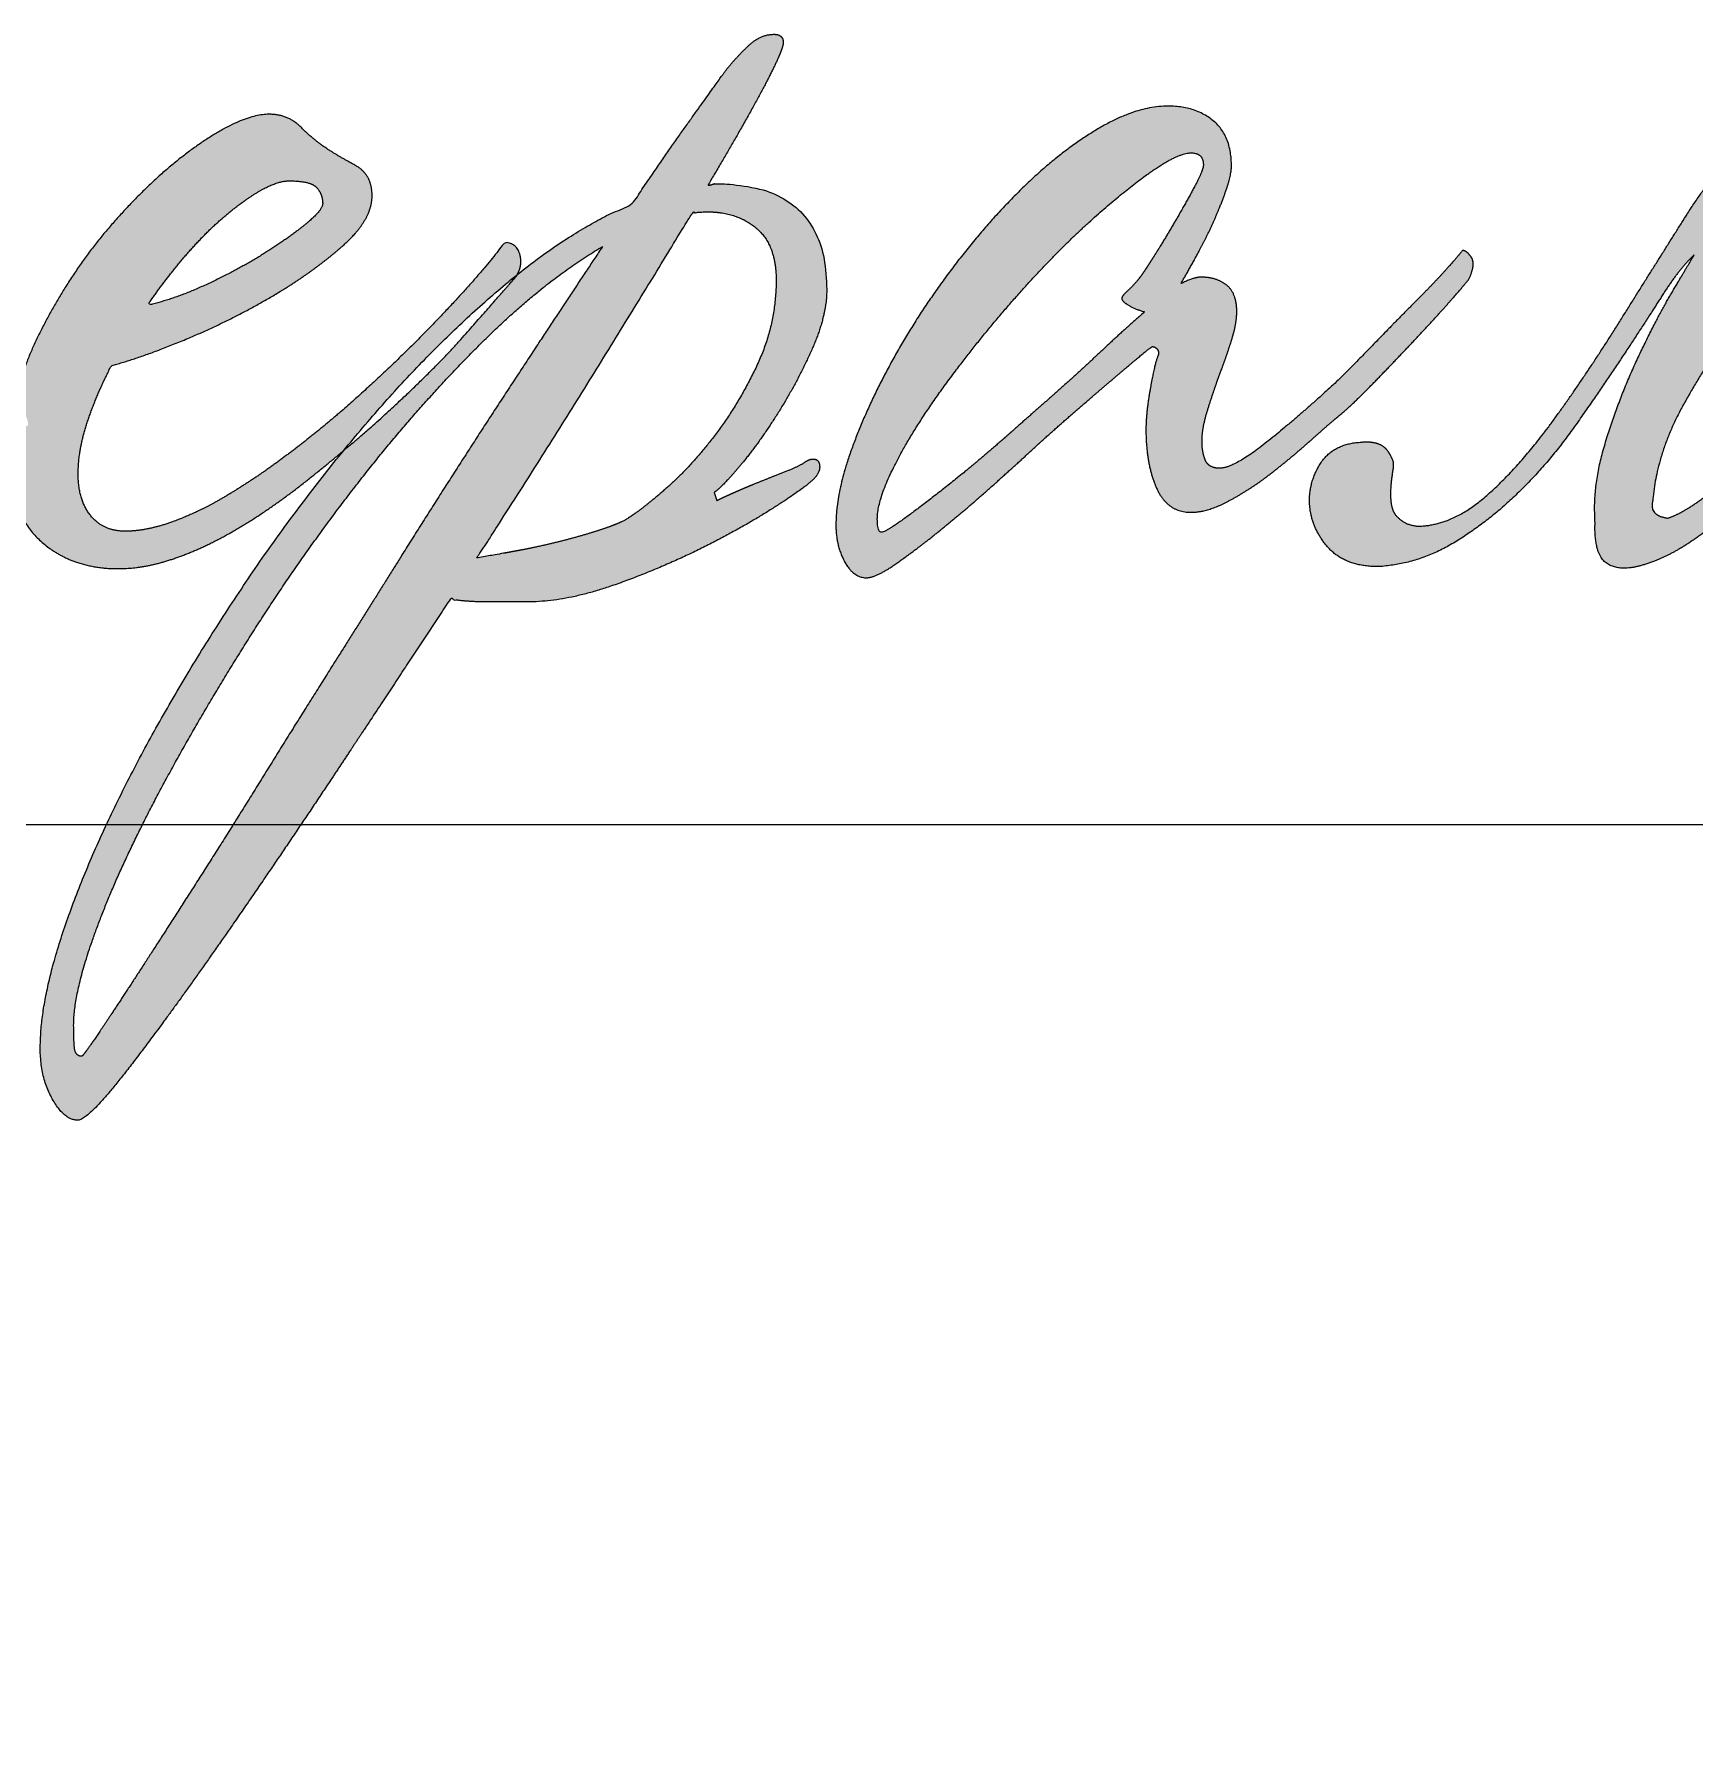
# Model space of a CAD drawing. Header units: metres. Extents: x 34 to 166, y -166 to -111.
# Drawn here: x 48.515 to 49.092, y -158.315 to -157.719 of the extents above; entities that cross this region are included whole.
import ezdxf

# ---------------------------------------------------------------- set-up
doc = ezdxf.new("R2010")
doc.units = ezdxf.units.M
doc.header["$MEASUREMENT"] = 0

# ---------------------------------------------------------------- blocks, each defined once
blk = doc.blocks.new('*U216')
at = {"color": 7, "linetype": 'Continuous', "lineweight": 0}
blk.add_line((-4.48717, -17.49801), (2.01283, -17.49801), dxfattribs=at)
blk = doc.blocks.new('*U36')
at = {"linetype": 'Continuous', "lineweight": 0}
h = blk.add_hatch(color=5, dxfattribs=at)
edge = h.paths.add_edge_path()
edge.add_line((-0.18719, -0.20035), (-0.16948, -0.20035))
edge.add_spline(control_points=[(-0.16948, -0.20035), (-0.16465, -0.19362), (-0.15935, -0.18602), (-0.14325, -0.16295), (-0.12518, -0.1357), (-0.1071, -0.10846), (-0.0912, -0.0842)], knot_values=[0, 0, 0, 0.141373, 0.141373, 0.570687, 0.570687, 1, 1, 1], degree=2, periodic=0)
edge.add_spline(control_points=[(-0.0912, -0.0842), (-0.08603, -0.08499), (-0.07968, -0.08499)], knot_values=[0, 0, 0, 1, 1, 1], degree=2, periodic=0)
edge.add_line((-0.07968, -0.08499), (-0.06855, -0.08499))
edge.add_spline(control_points=[(-0.06855, -0.08499), (-0.05663, -0.08499), (-0.04252, -0.08002), (-0.02842, -0.07505), (-0.0161, -0.06888), (-0.00378, -0.06271), (0.00516, -0.05695), (0.0141, -0.05118), (0.0157, -0.04959)], knot_values=[0, 0, 0, 0.25, 0.25, 0.5, 0.5, 0.75, 0.75, 1, 1, 1], degree=2, periodic=0)
edge.add_spline(control_points=[(0.0157, -0.04959), (0.01887, -0.0472), (0.01887, -0.04481), (0.01887, -0.04242), (0.01689, -0.04242), (0.01569, -0.04242), (0.0141, -0.04362)], knot_values=[0, 0, 0, 0.333333, 0.333333, 0.666667, 0.666667, 1, 1, 1], degree=2, periodic=0)
edge.add_spline(control_points=[(0.0141, -0.04362), (0.01211, -0.04481), (0.00853, -0.0462), (0.00495, -0.0476), (0.00097, -0.04919), (-0.00301, -0.05078), (-0.00659, -0.05237), (-0.01017, -0.05396), (-0.01176, -0.05476)], knot_values=[0, 0, 0, 0.25, 0.25, 0.5, 0.5, 0.75, 0.75, 1, 1, 1], degree=2, periodic=0)
edge.add_line((-0.01176, -0.05476), (-0.01256, -0.05237))
edge.add_spline(control_points=[(-0.01256, -0.05237), (-0.01056, -0.05118), (-0.00499, -0.04461), (0.00057, -0.03805), (0.00634, -0.0289), (0.01211, -0.01975), (0.01655, -0.00981), (0.02098, 0.00014), (0.02098, 0.00809)], knot_values=[0, 0, 0, 0.25, 0.25, 0.5, 0.5, 0.75, 0.75, 1, 1, 1], degree=2, periodic=0)
edge.add_spline(control_points=[(0.02098, 0.00809), (0.02098, 0.03952), (-0.01202, 0.03952), (-0.01281, 0.03952), (-0.01321, 0.03932), (-0.01361, 0.03912), (-0.01441, 0.03912)], knot_values=[0, 0, 0, 0.333333, 0.333333, 0.666667, 0.666667, 1, 1, 1], degree=2, periodic=0)
edge.add_spline(control_points=[(-0.01441, 0.03912), (-0.004, 0.05661), (0.00201, 0.06794), (0.00802, 0.07927), (0.00802, 0.08165), (0.00802, 0.08406), (0.00524, 0.08406), (0.00126, 0.08406), (-0.00232, 0.08068), (-0.0059, 0.0773), (-0.00908, 0.07332), (-0.01107, 0.07054), (-0.01863, 0.06), (-0.02619, 0.04946), (-0.03693, 0.03355)], knot_values=[0, 0, 0, 0.142857, 0.142857, 0.285714, 0.285714, 0.428571, 0.428571, 0.571429, 0.571429, 0.714286, 0.714286, 0.857143, 0.857143, 1, 1, 1], degree=2, periodic=0)
edge.add_spline(control_points=[(-0.03693, 0.03355), (-0.05352, 0.02664), (-0.07114, 0.01254)], knot_values=[0, 0, 0, 1, 1, 1], degree=2, periodic=0)
edge.add_line((-0.07114, 0.01254), (-0.07142, 0.01207))
edge.add_spline(control_points=[(-0.07142, 0.01207), (-0.0762, 0.0065), (-0.08694, -0.00563), (-0.09768, -0.01777), (-0.11558, -0.03368), (-0.1192, -0.03682), (-0.12287, -0.0399)], knot_values=[0, 0, 0, 0.417557, 0.417557, 0.835113, 0.835113, 1, 1, 1], degree=2, periodic=0)
edge.add_spline(control_points=[(-0.12287, -0.0399), (-0.13889, -0.05948), (-0.15351, -0.08141), (-0.17102, -0.10766), (-0.18435, -0.13292), (-0.19768, -0.15818), (-0.20544, -0.18046), (-0.2092, -0.19124), (-0.21113, -0.20035)], knot_values=[0, 0, 0, 0.251666, 0.251666, 0.552886, 0.552886, 0.854105, 0.854105, 1, 1, 1], degree=2, periodic=0)
edge.add_line((-0.21113, -0.20035), (-0.20192, -0.20035))
edge.add_spline(control_points=[(-0.20192, -0.20035), (-0.20025, -0.19264), (-0.19649, -0.18247), (-0.18973, -0.16417), (-0.17781, -0.14169), (-0.16588, -0.11922), (-0.15037, -0.09475), (-0.13487, -0.07028), (-0.11738, -0.04801), (-0.09988, -0.02573), (-0.08139, -0.00743), (-0.06291, 0.01087), (-0.04581, 0.02082)], knot_values=[0, 0, 0, 0.100007, 0.100007, 0.280006, 0.280006, 0.460004, 0.460004, 0.640003, 0.640003, 0.820001, 0.820001, 1, 1, 1], degree=2, periodic=0)
edge.add_spline(control_points=[(-0.04581, 0.02082), (-0.05933, 0.00053), (-0.07483, -0.02314), (-0.09034, -0.04681), (-0.10505, -0.07028), (-0.11499, -0.0862), (-0.12592, -0.1035), (-0.13685, -0.12081), (-0.14719, -0.13752), (-0.15753, -0.15423), (-0.16707, -0.16914), (-0.17661, -0.18406), (-0.18397, -0.1954), (-0.18565, -0.198), (-0.18719, -0.20035)], knot_values=[0, 0, 0, 0.160543, 0.160543, 0.321085, 0.321085, 0.481628, 0.481628, 0.642171, 0.642171, 0.802713, 0.802713, 0.963256, 0.963256, 1, 1, 1], degree=2, periodic=0)
edge = h.paths.add_edge_path(flags=16)
edge.add_spline(control_points=[(-0.08318, -0.07186), (-0.08199, -0.06987), (-0.081, -0.06848), (-0.08, -0.06709), (-0.07881, -0.0651), (-0.0629, -0.04043), (-0.04738, -0.01537), (-0.03187, 0.00969), (-0.01914, 0.03078)], knot_values=[0, 0, 0, 0.25, 0.25, 0.5, 0.5, 0.75, 0.75, 1, 1, 1], degree=2, periodic=0)
edge.add_spline(control_points=[(-0.01914, 0.03078), (-0.01755, 0.03118), (-0.01437, 0.03118), (-0.00562, 0.03118), (0.00015, 0.0262), (0.00591, 0.02123), (0.00591, 0.01089)], knot_values=[0, 0, 0, 0.333333, 0.333333, 0.666667, 0.666667, 1, 1, 1], degree=2, periodic=0)
edge.add_spline(control_points=[(0.00591, 0.01089), (0.00591, -0.00224), (0.00035, -0.01418), (-0.00522, -0.02611), (-0.01258, -0.03566), (-0.01994, -0.04521), (-0.0273, -0.05157), (-0.03466, -0.05794), (-0.03863, -0.06032), (-0.04142, -0.06192), (-0.04699, -0.06371), (-0.05256, -0.0655), (-0.05892, -0.06709), (-0.06528, -0.06868), (-0.07185, -0.06987), (-0.07841, -0.07107), (-0.08318, -0.07186)], knot_values=[0, 0, 0, 0.125, 0.125, 0.25, 0.25, 0.375, 0.375, 0.5, 0.5, 0.625, 0.625, 0.75, 0.75, 0.875, 0.875, 1, 1, 1], degree=2, periodic=0)
h = blk.add_hatch(color=5, dxfattribs=at)
edge = h.paths.add_edge_path()
edge.add_spline(control_points=[(0.21029, 0.01969), (0.2087, 0.01771), (0.20512, 0.01373), (0.20154, 0.00975), (0.19637, 0.00458), (0.1912, -0.0006), (0.18523, -0.00676), (0.17926, -0.01293), (0.17329, -0.0189), (0.16216, -0.02924), (0.15221, -0.0372), (0.14226, -0.04516), (0.13789, -0.04516), (0.1347, -0.04516), (0.13371, -0.04277), (0.13271, -0.04038), (0.13271, -0.0372), (0.13271, -0.03322), (0.13431, -0.02805), (0.1359, -0.02288), (0.13789, -0.01751), (0.13988, -0.01214), (0.14147, -0.00716), (0.14306, -0.00219), (0.14306, 0.00139), (0.14306, 0.00697), (0.14007, 0.00935), (0.13709, 0.01174), (0.13232, 0.01174), (0.13033, 0.01174), (0.12635, 0.00975)], knot_values=[0, 0, 0, 0.066667, 0.066667, 0.133333, 0.133333, 0.2, 0.2, 0.266667, 0.266667, 0.333333, 0.333333, 0.4, 0.4, 0.466667, 0.466667, 0.533333, 0.533333, 0.6, 0.6, 0.666667, 0.666667, 0.733333, 0.733333, 0.8, 0.8, 0.866667, 0.866667, 0.933333, 0.933333, 1, 1, 1], degree=2, periodic=0)
edge.add_spline(control_points=[(0.12635, 0.00975), (0.12874, 0.01373), (0.13152, 0.0189), (0.13431, 0.02407), (0.13649, 0.02905), (0.13868, 0.03402), (0.14007, 0.0382), (0.14147, 0.04237), (0.14147, 0.04476), (0.14147, 0.05391), (0.1361, 0.05829), (0.13073, 0.06267), (0.12277, 0.06267), (0.11322, 0.06267), (0.10208, 0.0561), (0.09094, 0.04954), (0.08, 0.03899), (0.06906, 0.02845), (0.05892, 0.01512), (0.04877, 0.00179), (0.04101, -0.01214), (0.03326, -0.02606), (0.02848, -0.03919), (0.02371, -0.05232), (0.02371, -0.06226), (0.02371, -0.06823), (0.0263, -0.07301), (0.02888, -0.07778), (0.03286, -0.07778), (0.03564, -0.07778), (0.04161, -0.0736), (0.04758, -0.06943), (0.05474, -0.06366), (0.0619, -0.05789), (0.06926, -0.05133), (0.07662, -0.04476), (0.08179, -0.03999), (0.08696, -0.03521), (0.09313, -0.02984), (0.0993, -0.02447), (0.10467, -0.01989), (0.11004, -0.01532), (0.11382, -0.01214), (0.1176, -0.00895), (0.11799, -0.00895), (0.11879, -0.00895), (0.11939, -0.00975), (0.11999, -0.01054), (0.11959, -0.01173)], knot_values=[0, 0, 0, 0.041667, 0.041667, 0.083333, 0.083333, 0.125, 0.125, 0.166667, 0.166667, 0.208333, 0.208333, 0.25, 0.25, 0.291667, 0.291667, 0.333333, 0.333333, 0.375, 0.375, 0.416667, 0.416667, 0.458333, 0.458333, 0.5, 0.5, 0.541667, 0.541667, 0.583333, 0.583333, 0.625, 0.625, 0.666667, 0.666667, 0.708333, 0.708333, 0.75, 0.75, 0.791667, 0.791667, 0.833333, 0.833333, 0.875, 0.875, 0.916667, 0.916667, 0.958333, 0.958333, 1, 1, 1], degree=2, periodic=0)
edge.add_spline(control_points=[(0.11959, -0.01173), (0.11879, -0.01333), (0.1174, -0.02089), (0.11601, -0.02845), (0.11601, -0.03362), (0.11601, -0.04396), (0.11919, -0.05113), (0.12237, -0.05829), (0.12953, -0.05829), (0.13431, -0.05829), (0.14067, -0.0549), (0.14704, -0.05152), (0.1532, -0.04675), (0.15937, -0.04197), (0.16514, -0.0368), (0.17091, -0.03163), (0.17528, -0.02805), (0.17926, -0.02447), (0.18523, -0.0183), (0.1912, -0.01214), (0.19697, -0.00597), (0.20274, 0.0002), (0.20711, 0.00517), (0.21149, 0.01015), (0.21228, 0.01134)], knot_values=[0, 0, 0, 0.083333, 0.083333, 0.166667, 0.166667, 0.25, 0.25, 0.333333, 0.333333, 0.416667, 0.416667, 0.5, 0.5, 0.583333, 0.583333, 0.666667, 0.666667, 0.75, 0.75, 0.833333, 0.833333, 0.916667, 0.916667, 1, 1, 1], degree=2, periodic=0)
edge.add_spline(control_points=[(0.21228, 0.01134), (0.21427, 0.01572), (0.21288, 0.0177), (0.21149, 0.01969), (0.21029, 0.01969)], knot_values=[0, 0, 0, 0.5, 0.5, 1, 1, 1], degree=2, periodic=0)
edge = h.paths.add_edge_path(flags=16)
edge.add_spline(control_points=[(0.11362, 0.01094), (0.11203, 0.00895), (0.11044, 0.00756), (0.10884, 0.00617), (0.10884, 0.00537), (0.10884, 0.00458), (0.11083, 0.00338), (0.11282, 0.00219), (0.11561, 0.00139)], knot_values=[0, 0, 0, 0.25, 0.25, 0.5, 0.5, 0.75, 0.75, 1, 1, 1], degree=2, periodic=0)
edge.add_spline(control_points=[(0.11561, 0.00139), (0.10964, -0.00378), (0.10288, -0.01014), (0.09611, -0.01651), (0.08895, -0.02287), (0.08219, -0.02884), (0.07384, -0.0362), (0.06548, -0.04356), (0.05772, -0.04973), (0.04996, -0.05589), (0.0442, -0.06007), (0.03843, -0.06425), (0.03724, -0.06425), (0.03604, -0.06425), (0.03604, -0.06027), (0.03604, -0.05391), (0.04241, -0.04197), (0.04877, -0.03003), (0.06031, -0.01491), (0.06906, -0.00338), (0.0794, 0.00816), (0.08975, 0.01969), (0.09969, 0.02865), (0.10964, 0.0376), (0.1176, 0.04317), (0.12555, 0.04874), (0.12953, 0.04874), (0.13311, 0.04874), (0.13311, 0.04516)], knot_values=[0, 0, 0, 0.071429, 0.071429, 0.142857, 0.142857, 0.214286, 0.214286, 0.285714, 0.285714, 0.357143, 0.357143, 0.428571, 0.428571, 0.5, 0.5, 0.571429, 0.571429, 0.642857, 0.642857, 0.714286, 0.714286, 0.785714, 0.785714, 0.857143, 0.857143, 0.928571, 0.928571, 1, 1, 1], degree=2, periodic=0)
edge.add_spline(control_points=[(0.13311, 0.04516), (0.13311, 0.04357), (0.13033, 0.03839), (0.12754, 0.03322), (0.12416, 0.02746), (0.12078, 0.02169), (0.1176, 0.01671), (0.11441, 0.01174), (0.11362, 0.01094)], knot_values=[0, 0, 0, 0.25, 0.25, 0.5, 0.5, 0.75, 0.75, 1, 1, 1], degree=2, periodic=0)
h = blk.add_hatch(color=5, dxfattribs=at)
edge = h.paths.add_edge_path()
edge.add_spline(control_points=[(-0.07114, 0.01254), (-0.06951, 0.0155), (-0.07043, 0.01863), (-0.07142, 0.02202), (-0.075, 0.02202)], knot_values=[0, 0, 0, 0.480917, 0.480917, 1, 1, 1], degree=2, periodic=0)
edge.add_spline(control_points=[(-0.075, 0.02202), (-0.08177, 0.01287), (-0.09509, -0.00106), (-0.10842, -0.01498), (-0.12394, -0.02851), (-0.13229, -0.03567), (-0.14084, -0.04203), (-0.1494, -0.0484), (-0.15775, -0.05337), (-0.16611, -0.05835), (-0.17386, -0.06113), (-0.18162, -0.06392), (-0.18799, -0.06392), (-0.19435, -0.06392), (-0.19813, -0.05934), (-0.20191, -0.05476), (-0.20191, -0.0468), (-0.20191, -0.03964), (-0.19913, -0.03128), (-0.19634, -0.02292), (-0.19197, -0.01457)], knot_values=[0, 0, 0, 0.1, 0.1, 0.2, 0.2, 0.3, 0.3, 0.4, 0.4, 0.5, 0.5, 0.6, 0.6, 0.7, 0.7, 0.8, 0.8, 0.9, 0.9, 1, 1, 1], degree=2, periodic=0)
edge.add_spline(control_points=[(-0.19197, -0.01457), (-0.18282, -0.01218), (-0.16949, -0.00661), (-0.15616, -0.00104), (-0.14403, 0.00613), (-0.13189, 0.01329), (-0.12314, 0.02105), (-0.11439, 0.02881), (-0.11439, 0.03598), (-0.11439, 0.04235), (-0.11956, 0.04513), (-0.12473, 0.04792), (-0.12831, 0.0503), (-0.13189, 0.05269), (-0.13567, 0.05647), (-0.13945, 0.06025), (-0.14502, 0.06025), (-0.15298, 0.06025), (-0.16591, 0.0513), (-0.17884, 0.04235), (-0.19157, 0.02782), (-0.2043, 0.01329), (-0.21345, -0.00502), (-0.219, -0.01613), (-0.22119, -0.02724)], knot_values=[0, 0, 0, 0.086156, 0.086156, 0.172312, 0.172312, 0.258468, 0.258468, 0.344624, 0.344624, 0.430779, 0.430779, 0.516935, 0.516935, 0.603091, 0.603091, 0.689247, 0.689247, 0.775403, 0.775403, 0.861559, 0.861559, 0.947715, 0.947715, 1, 1, 1], degree=2, periodic=0)
edge.add_line((-0.22119, -0.02724), (-0.22073, -0.02733))
edge.add_spline(control_points=[(-0.22073, -0.02733), (-0.21755, -0.02733), (-0.21675, -0.03211)], knot_values=[0, 0, 0, 1, 1, 1], degree=2, periodic=0)
edge.add_line((-0.21675, -0.03211), (-0.22113, -0.03648))
edge.add_spline(control_points=[(-0.22113, -0.03648), (-0.22179, -0.03715), (-0.2225, -0.03783)], knot_values=[0, 0, 0, 1, 1, 1], degree=2, periodic=0)
edge.add_spline(control_points=[(-0.2225, -0.03783), (-0.2226, -0.03973), (-0.2226, -0.04164), (-0.2226, -0.05796), (-0.21345, -0.06651), (-0.2043, -0.07507), (-0.18997, -0.07507), (-0.18162, -0.07507), (-0.17227, -0.07168), (-0.16293, -0.0683), (-0.15338, -0.06253), (-0.14383, -0.05675), (-0.13428, -0.0492), (-0.1285, -0.04462), (-0.12287, -0.0399)], knot_values=[0, 0, 0, 0.018213, 0.018213, 0.193372, 0.193372, 0.368531, 0.368531, 0.54369, 0.54369, 0.718849, 0.718849, 0.894009, 0.894009, 1, 1, 1], degree=2, periodic=0)
edge.add_spline(control_points=[(-0.12287, -0.0399), (-0.11972, -0.03605), (-0.11651, -0.03229), (-0.09701, -0.00941), (-0.07653, 0.00809), (-0.07382, 0.0104), (-0.07114, 0.01254)], knot_values=[0, 0, 0, 0.126896, 0.126896, 0.89826, 0.89826, 1, 1, 1], degree=2, periodic=0)
edge = h.paths.add_edge_path(flags=16)
edge.add_spline(control_points=[(-0.18123, 0.00341), (-0.17605, 0.01097), (-0.17029, 0.01774), (-0.16452, 0.0245), (-0.15875, 0.02947), (-0.15298, 0.03444), (-0.14781, 0.03743), (-0.14263, 0.04041), (-0.13905, 0.04041), (-0.13269, 0.04041), (-0.1309, 0.03842), (-0.12911, 0.03643), (-0.12911, 0.03365)], knot_values=[0, 0, 0, 0.166667, 0.166667, 0.333333, 0.333333, 0.5, 0.5, 0.666667, 0.666667, 0.833333, 0.833333, 1, 1, 1], degree=2, periodic=0)
edge.add_spline(control_points=[(-0.12911, 0.03365), (-0.12911, 0.03166), (-0.13448, 0.02728), (-0.13985, 0.02291), (-0.14761, 0.01813), (-0.15537, 0.01336), (-0.16452, 0.00918), (-0.17367, 0.00501), (-0.18123, 0.00341)], knot_values=[0, 0, 0, 0.25, 0.25, 0.5, 0.5, 0.75, 0.75, 1, 1, 1], degree=2, periodic=0)
h = blk.add_hatch(color=5, dxfattribs=at)
edge = h.paths.add_edge_path()
edge.add_line((0.18967, -0.04494), (0.18967, -0.04335))
edge.add_spline(control_points=[(0.18967, -0.04335), (0.18808, -0.03898), (0.18549, -0.03799), (0.18291, -0.037), (0.18012, -0.0374), (0.17176, -0.0378), (0.16798, -0.04377), (0.1642, -0.04975), (0.1648, -0.05653), (0.1654, -0.06331), (0.17037, -0.06889), (0.17535, -0.07447), (0.18529, -0.07447), (0.19723, -0.07366), (0.20757, -0.06744), (0.21791, -0.06122), (0.22706, -0.05227), (0.23621, -0.04331), (0.24377, -0.03257), (0.25133, -0.02183), (0.25793, -0.01189), (0.26452, -0.00194), (0.2697, 0.00622), (0.27488, 0.01437), (0.27925, 0.01835)], knot_values=[0, 0, 0, 0.083333, 0.083333, 0.166667, 0.166667, 0.25, 0.25, 0.333333, 0.333333, 0.416667, 0.416667, 0.5, 0.5, 0.583333, 0.583333, 0.666667, 0.666667, 0.75, 0.75, 0.833333, 0.833333, 0.916667, 0.916667, 1, 1, 1], degree=2, periodic=0)
edge.add_spline(control_points=[(0.27925, 0.01835), (0.27805, 0.01636), (0.27288, 0.00761), (0.26771, -0.00114), (0.26232, -0.01268), (0.25693, -0.02422), (0.25294, -0.03715), (0.24894, -0.05008), (0.24974, -0.06082)], knot_values=[0, 0, 0, 0.25, 0.25, 0.5, 0.5, 0.75, 0.75, 1, 1, 1], degree=2, periodic=0)
edge.add_spline(control_points=[(0.24974, -0.06082), (0.24934, -0.07085), (0.25314, -0.07345), (0.25693, -0.07606), (0.26372, -0.07407), (0.27209, -0.07165), (0.28084, -0.06524), (0.28959, -0.05883), (0.29795, -0.05088), (0.30631, -0.04292), (0.31366, -0.03476), (0.32102, -0.02661), (0.32659, -0.02064)], knot_values=[0, 0, 0, 0.166667, 0.166667, 0.333333, 0.333333, 0.5, 0.5, 0.666667, 0.666667, 0.833333, 0.833333, 1, 1, 1], degree=2, periodic=0)
edge.add_spline(control_points=[(0.32659, -0.02064), (0.32778, -0.01746), (0.32619, -0.01666), (0.32461, -0.01586), (0.32341, -0.01626)], knot_values=[0, 0, 0, 0.5, 0.5, 1, 1, 1], degree=2, periodic=0)
edge.add_spline(control_points=[(0.32341, -0.01626), (0.32063, -0.01905), (0.31366, -0.02581), (0.3067, -0.03257), (0.29894, -0.03973), (0.29118, -0.04689), (0.28343, -0.05286), (0.27567, -0.05883), (0.27129, -0.06002)], knot_values=[0, 0, 0, 0.25, 0.25, 0.5, 0.5, 0.75, 0.75, 1, 1, 1], degree=2, periodic=0)
edge.add_spline(control_points=[(0.27129, -0.06002), (0.26572, -0.05923), (0.26692, -0.05485)], knot_values=[0, 0, 0, 1, 1, 1], degree=2, periodic=0)
edge.add_spline(control_points=[(0.26692, -0.05485), (0.26811, -0.04053), (0.27607, -0.02621), (0.28403, -0.01189), (0.29377, 0.00124), (0.30352, 0.01437), (0.31207, 0.02531), (0.32063, 0.03625), (0.32301, 0.04381), (0.3254, 0.04978), (0.32341, 0.05157), (0.32142, 0.05336), (0.31744, 0.05376), (0.31187, 0.05416), (0.3075, 0.05435), (0.30312, 0.05455), (0.29855, 0.05276), (0.29397, 0.05097), (0.2888, 0.0458), (0.28363, 0.04063), (0.27726, 0.03068)], knot_values=[0, 0, 0, 0.1, 0.1, 0.2, 0.2, 0.3, 0.3, 0.4, 0.4, 0.5, 0.5, 0.6, 0.6, 0.7, 0.7, 0.8, 0.8, 0.9, 0.9, 1, 1, 1], degree=2, periodic=0)
edge.add_spline(control_points=[(0.27726, 0.03068), (0.26771, 0.01556), (0.25753, -0.00075), (0.24735, -0.01706), (0.2374, -0.03078), (0.22746, -0.04451), (0.21751, -0.05326), (0.20757, -0.06202), (0.19762, -0.06241), (0.19325, -0.06241), (0.19046, -0.05923), (0.18768, -0.05606), (0.18967, -0.04494)], knot_values=[0, 0, 0, 0.166667, 0.166667, 0.333333, 0.333333, 0.5, 0.5, 0.666667, 0.666667, 0.833333, 0.833333, 1, 1, 1], degree=2, periodic=0)
h = blk.add_hatch(color=5, dxfattribs=at)
edge = h.paths.add_edge_path()
edge.add_line((-0.20192, -0.20035), (-0.21113, -0.20035))
edge.add_spline(control_points=[(-0.21113, -0.20035), (-0.2132, -0.21005), (-0.2132, -0.21785), (-0.2132, -0.2266), (-0.20962, -0.23296), (-0.20604, -0.23933), (-0.20207, -0.23933), (-0.19889, -0.23933), (-0.18717, -0.22421), (-0.17931, -0.21407), (-0.16948, -0.20035)], knot_values=[0, 0, 0, 0.123175, 0.123175, 0.362046, 0.362046, 0.600918, 0.600918, 0.839789, 0.839789, 1, 1, 1], degree=2, periodic=0)
edge.add_line((-0.16948, -0.20035), (-0.18719, -0.20035))
edge.add_spline(control_points=[(-0.18719, -0.20035), (-0.19237, -0.20829), (-0.19589, -0.21351), (-0.20047, -0.22027), (-0.20086, -0.22027), (-0.20285, -0.22027), (-0.20305, -0.21748), (-0.20325, -0.2147), (-0.20325, -0.21112), (-0.20325, -0.20652), (-0.20192, -0.20035)], knot_values=[0, 0, 0, 0.182925, 0.182925, 0.420144, 0.420144, 0.657362, 0.657362, 0.89458, 0.89458, 1, 1, 1], degree=2, periodic=0)
at = {"color": 5, "linetype": 'Continuous', "lineweight": 0, "flags": 128}
for points in [[(0.18967, -0.04335), (0.18967, -0.04494)], [(-0.01256, -0.05237), (-0.01176, -0.05476)]]:
    blk.add_lwpolyline(points, dxfattribs=at)
at = {"color": 5, "linetype": 'Continuous', "lineweight": 0}
for points, knots in [([(-0.01176, -0.05476), (-0.01017, -0.05396), (-0.00659, -0.05237), (-0.00301, -0.05078), (0.00097, -0.04919), (0.00495, -0.0476), (0.00853, -0.0462), (0.01211, -0.04481), (0.0141, -0.04362), (0.01569, -0.04242), (0.01689, -0.04242), (0.01887, -0.04242), (0.01887, -0.04481), (0.01887, -0.0472), (0.0157, -0.04959), (0.0141, -0.05118), (0.00516, -0.05695), (-0.00378, -0.06271), (-0.0161, -0.06888), (-0.02842, -0.07505), (-0.04252, -0.08002), (-0.05663, -0.08499), (-0.06855, -0.08499), (-0.07332, -0.08499), (-0.07968, -0.08499), (-0.08603, -0.08499), (-0.0912, -0.0842), (-0.1071, -0.10846), (-0.12518, -0.1357), (-0.14325, -0.16295), (-0.15935, -0.18602), (-0.17545, -0.20909), (-0.18717, -0.22421), (-0.19889, -0.23933), (-0.20207, -0.23933), (-0.20604, -0.23933), (-0.20962, -0.23296), (-0.2132, -0.2266), (-0.2132, -0.21785), (-0.2132, -0.20273), (-0.20544, -0.18046), (-0.19768, -0.15818), (-0.18435, -0.13292), (-0.17102, -0.10766), (-0.15351, -0.08141), (-0.13601, -0.05516), (-0.11651, -0.03229), (-0.09701, -0.00941), (-0.07653, 0.00809), (-0.05604, 0.02559), (-0.03693, 0.03355), (-0.02619, 0.04946), (-0.01863, 0.06), (-0.01107, 0.07054), (-0.00908, 0.07332), (-0.0059, 0.0773), (-0.00232, 0.08068), (0.00126, 0.08406), (0.00524, 0.08406), (0.00802, 0.08406), (0.00802, 0.08165), (0.00802, 0.07927), (0.00201, 0.06794), (-0.004, 0.05661), (-0.01441, 0.03912), (-0.01361, 0.03912), (-0.01321, 0.03932), (-0.01281, 0.03952), (-0.01202, 0.03952), (0.02098, 0.03952), (0.02098, 0.00809)], [0, 0, 0, 0.028571, 0.028571, 0.057143, 0.057143, 0.085714, 0.085714, 0.114286, 0.114286, 0.142857, 0.142857, 0.171429, 0.171429, 0.2, 0.2, 0.228571, 0.228571, 0.257143, 0.257143, 0.285714, 0.285714, 0.314286, 0.314286, 0.342857, 0.342857, 0.371429, 0.371429, 0.4, 0.4, 0.428571, 0.428571, 0.457143, 0.457143, 0.485714, 0.485714, 0.514286, 0.514286, 0.542857, 0.542857, 0.571429, 0.571429, 0.6, 0.6, 0.628571, 0.628571, 0.657143, 0.657143, 0.685714, 0.685714, 0.714286, 0.714286, 0.742857, 0.742857, 0.771429, 0.771429, 0.8, 0.8, 0.828571, 0.828571, 0.857143, 0.857143, 0.885714, 0.885714, 0.914286, 0.914286, 0.942857, 0.942857, 0.971429, 0.971429, 1, 1, 1]), ([(0.21228, 0.01134), (0.21149, 0.01015), (0.20711, 0.00517), (0.20274, 0.0002), (0.19697, -0.00597), (0.1912, -0.01214), (0.18523, -0.0183), (0.17926, -0.02447), (0.17528, -0.02805), (0.17091, -0.03163), (0.16514, -0.0368), (0.15937, -0.04197), (0.1532, -0.04675), (0.14704, -0.05152), (0.14067, -0.0549), (0.13431, -0.05829), (0.12953, -0.05829), (0.12237, -0.05829), (0.11919, -0.05113), (0.11601, -0.04396), (0.11601, -0.03362), (0.11601, -0.02845), (0.1174, -0.02089), (0.11879, -0.01333), (0.11959, -0.01173), (0.11999, -0.01054), (0.11939, -0.00975), (0.11879, -0.00895), (0.11799, -0.00895), (0.1176, -0.00895), (0.11382, -0.01214), (0.11004, -0.01532), (0.10467, -0.01989), (0.0993, -0.02447), (0.09313, -0.02984), (0.08696, -0.03521), (0.08179, -0.03999), (0.07662, -0.04476), (0.06926, -0.05133), (0.0619, -0.05789), (0.05474, -0.06366), (0.04758, -0.06943), (0.04161, -0.0736), (0.03564, -0.07778), (0.03286, -0.07778), (0.02888, -0.07778), (0.0263, -0.07301), (0.02371, -0.06823), (0.02371, -0.06226), (0.02371, -0.05232), (0.02848, -0.03919), (0.03326, -0.02606), (0.04101, -0.01214), (0.04877, 0.00179), (0.05892, 0.01512), (0.06906, 0.02845), (0.08, 0.03899), (0.09094, 0.04954), (0.10208, 0.0561), (0.11322, 0.06267), (0.12277, 0.06267), (0.13073, 0.06267), (0.1361, 0.05829), (0.14147, 0.05391), (0.14147, 0.04476), (0.14147, 0.04237), (0.14007, 0.0382), (0.13868, 0.03402), (0.13649, 0.02905), (0.13431, 0.02407), (0.13152, 0.0189), (0.12874, 0.01373), (0.12635, 0.00975), (0.13033, 0.01174), (0.13232, 0.01174), (0.13709, 0.01174), (0.14007, 0.00935), (0.14306, 0.00697), (0.14306, 0.00139), (0.14306, -0.00219), (0.14147, -0.00716), (0.13988, -0.01214), (0.13789, -0.01751), (0.1359, -0.02288), (0.13431, -0.02805), (0.13271, -0.03322), (0.13271, -0.0372), (0.13271, -0.04038), (0.13371, -0.04277), (0.1347, -0.04516), (0.13789, -0.04516), (0.14226, -0.04516), (0.15221, -0.0372), (0.16216, -0.02924), (0.17329, -0.0189), (0.17926, -0.01293), (0.18523, -0.00676), (0.1912, -0.0006), (0.19637, 0.00458), (0.20154, 0.00975), (0.20512, 0.01373), (0.2087, 0.01771), (0.21029, 0.01969), (0.21149, 0.01969), (0.21288, 0.0177), (0.21427, 0.01572), (0.21228, 0.01134)], [0, 0, 0, 0.018868, 0.018868, 0.037736, 0.037736, 0.056604, 0.056604, 0.075472, 0.075472, 0.09434, 0.09434, 0.113208, 0.113208, 0.132075, 0.132075, 0.150943, 0.150943, 0.169811, 0.169811, 0.188679, 0.188679, 0.207547, 0.207547, 0.226415, 0.226415, 0.245283, 0.245283, 0.264151, 0.264151, 0.283019, 0.283019, 0.301887, 0.301887, 0.320755, 0.320755, 0.339623, 0.339623, 0.358491, 0.358491, 0.377358, 0.377358, 0.396226, 0.396226, 0.415094, 0.415094, 0.433962, 0.433962, 0.45283, 0.45283, 0.471698, 0.471698, 0.490566, 0.490566, 0.509434, 0.509434, 0.528302, 0.528302, 0.54717, 0.54717, 0.566038, 0.566038, 0.584906, 0.584906, 0.603774, 0.603774, 0.622642, 0.622642, 0.641509, 0.641509, 0.660377, 0.660377, 0.679245, 0.679245, 0.698113, 0.698113, 0.716981, 0.716981, 0.735849, 0.735849, 0.754717, 0.754717, 0.773585, 0.773585, 0.792453, 0.792453, 0.811321, 0.811321, 0.830189, 0.830189, 0.849057, 0.849057, 0.867925, 0.867925, 0.886792, 0.886792, 0.90566, 0.90566, 0.924528, 0.924528, 0.943396, 0.943396, 0.962264, 0.962264, 0.981132, 0.981132, 1, 1, 1]), ([(-0.07142, 0.01207), (-0.0762, 0.0065), (-0.08694, -0.00563), (-0.09768, -0.01777), (-0.11558, -0.03368), (-0.12473, -0.04164), (-0.13428, -0.0492), (-0.14383, -0.05675), (-0.15338, -0.06253), (-0.16293, -0.0683), (-0.17227, -0.07168), (-0.18162, -0.07507), (-0.18997, -0.07507), (-0.2043, -0.07507), (-0.21345, -0.06651), (-0.2226, -0.05796), (-0.2226, -0.04164), (-0.2226, -0.02333), (-0.21345, -0.00502), (-0.2043, 0.01329), (-0.19157, 0.02782), (-0.17884, 0.04235), (-0.16591, 0.0513), (-0.15298, 0.06025), (-0.14502, 0.06025), (-0.13945, 0.06025), (-0.13567, 0.05647), (-0.13189, 0.05269), (-0.12831, 0.0503), (-0.12473, 0.04792), (-0.11956, 0.04513), (-0.11439, 0.04235), (-0.11439, 0.03598), (-0.11439, 0.02881), (-0.12314, 0.02105), (-0.13189, 0.01329), (-0.14403, 0.00613), (-0.15616, -0.00104), (-0.16949, -0.00661), (-0.18282, -0.01218), (-0.19197, -0.01457), (-0.19634, -0.02292), (-0.19913, -0.03128), (-0.20191, -0.03964), (-0.20191, -0.0468), (-0.20191, -0.05476), (-0.19813, -0.05934), (-0.19435, -0.06392), (-0.18799, -0.06392), (-0.18162, -0.06392), (-0.17386, -0.06113), (-0.16611, -0.05835), (-0.15775, -0.05337), (-0.1494, -0.0484), (-0.14084, -0.04203), (-0.13229, -0.03567), (-0.12394, -0.02851), (-0.10842, -0.01498), (-0.09509, -0.00106), (-0.08177, 0.01287), (-0.075, 0.02202), (-0.07142, 0.02202), (-0.07043, 0.01863), (-0.06943, 0.01525), (-0.07142, 0.01207)], [0, 0, 0, 0.03125, 0.03125, 0.0625, 0.0625, 0.09375, 0.09375, 0.125, 0.125, 0.15625, 0.15625, 0.1875, 0.1875, 0.21875, 0.21875, 0.25, 0.25, 0.28125, 0.28125, 0.3125, 0.3125, 0.34375, 0.34375, 0.375, 0.375, 0.40625, 0.40625, 0.4375, 0.4375, 0.46875, 0.46875, 0.5, 0.5, 0.53125, 0.53125, 0.5625, 0.5625, 0.59375, 0.59375, 0.625, 0.625, 0.65625, 0.65625, 0.6875, 0.6875, 0.71875, 0.71875, 0.75, 0.75, 0.78125, 0.78125, 0.8125, 0.8125, 0.84375, 0.84375, 0.875, 0.875, 0.90625, 0.90625, 0.9375, 0.9375, 0.96875, 0.96875, 1, 1, 1]), ([(0.27726, 0.03068), (0.28363, 0.04063), (0.2888, 0.0458), (0.29397, 0.05097), (0.29855, 0.05276), (0.30312, 0.05455), (0.3075, 0.05435), (0.31187, 0.05416), (0.31744, 0.05376), (0.32142, 0.05336), (0.32341, 0.05157), (0.3254, 0.04978), (0.32301, 0.04381), (0.32063, 0.03625), (0.31207, 0.02531), (0.30352, 0.01437), (0.29377, 0.00124), (0.28403, -0.01189), (0.27607, -0.02621), (0.26811, -0.04053), (0.26692, -0.05485), (0.26572, -0.05923), (0.27129, -0.06002), (0.27567, -0.05883), (0.28343, -0.05286), (0.29118, -0.04689), (0.29894, -0.03973), (0.3067, -0.03257), (0.31366, -0.02581), (0.32063, -0.01905), (0.32341, -0.01626), (0.32461, -0.01586), (0.32619, -0.01666), (0.32778, -0.01746), (0.32659, -0.02064), (0.32102, -0.02661), (0.31366, -0.03476), (0.30631, -0.04292), (0.29795, -0.05088), (0.28959, -0.05883), (0.28084, -0.06524), (0.27209, -0.07165), (0.26372, -0.07407), (0.25693, -0.07606), (0.25314, -0.07345), (0.24934, -0.07085), (0.24974, -0.06082), (0.24894, -0.05008), (0.25294, -0.03715), (0.25693, -0.02422), (0.26232, -0.01268), (0.26771, -0.00114), (0.27288, 0.00761), (0.27805, 0.01636), (0.27925, 0.01835), (0.27488, 0.01437), (0.2697, 0.00622), (0.26452, -0.00194), (0.25793, -0.01189), (0.25133, -0.02183), (0.24377, -0.03257), (0.23621, -0.04331), (0.22706, -0.05227), (0.21791, -0.06122), (0.20757, -0.06744), (0.19723, -0.07366), (0.18529, -0.07447), (0.17535, -0.07447), (0.17037, -0.06889), (0.1654, -0.06331), (0.1648, -0.05653), (0.1642, -0.04975), (0.16798, -0.04377), (0.17176, -0.0378), (0.18012, -0.0374), (0.18291, -0.037), (0.18549, -0.03799), (0.18808, -0.03898), (0.18967, -0.04335)], [0, 0, 0, 0.025641, 0.025641, 0.051282, 0.051282, 0.076923, 0.076923, 0.102564, 0.102564, 0.128205, 0.128205, 0.153846, 0.153846, 0.179487, 0.179487, 0.205128, 0.205128, 0.230769, 0.230769, 0.25641, 0.25641, 0.282051, 0.282051, 0.307692, 0.307692, 0.333333, 0.333333, 0.358974, 0.358974, 0.384615, 0.384615, 0.410256, 0.410256, 0.435897, 0.435897, 0.461538, 0.461538, 0.487179, 0.487179, 0.512821, 0.512821, 0.538462, 0.538462, 0.564103, 0.564103, 0.589744, 0.589744, 0.615385, 0.615385, 0.641026, 0.641026, 0.666667, 0.666667, 0.692308, 0.692308, 0.717949, 0.717949, 0.74359, 0.74359, 0.769231, 0.769231, 0.794872, 0.794872, 0.820513, 0.820513, 0.846154, 0.846154, 0.871795, 0.871795, 0.897436, 0.897436, 0.923077, 0.923077, 0.948718, 0.948718, 0.974359, 0.974359, 1, 1, 1]), ([(0.13311, 0.04516), (0.13311, 0.04874), (0.12953, 0.04874), (0.12555, 0.04874), (0.1176, 0.04317), (0.10964, 0.0376), (0.09969, 0.02865), (0.08975, 0.01969), (0.0794, 0.00816), (0.06906, -0.00338), (0.06031, -0.01491), (0.04877, -0.03003), (0.04241, -0.04197), (0.03604, -0.05391), (0.03604, -0.06027), (0.03604, -0.06425), (0.03724, -0.06425), (0.03843, -0.06425), (0.0442, -0.06007), (0.04996, -0.05589), (0.05772, -0.04973), (0.06548, -0.04356), (0.07384, -0.0362), (0.08219, -0.02884), (0.08895, -0.02287), (0.09611, -0.01651), (0.10288, -0.01014), (0.10964, -0.00378), (0.11561, 0.00139), (0.11282, 0.00219), (0.11083, 0.00338), (0.10884, 0.00458), (0.10884, 0.00537), (0.10884, 0.00617), (0.11044, 0.00756), (0.11203, 0.00895), (0.11362, 0.01094), (0.11441, 0.01174), (0.1176, 0.01671), (0.12078, 0.02169), (0.12416, 0.02746), (0.12754, 0.03322), (0.13033, 0.03839), (0.13311, 0.04357), (0.13311, 0.04516)], [0, 0, 0, 0.045455, 0.045455, 0.090909, 0.090909, 0.136364, 0.136364, 0.181818, 0.181818, 0.227273, 0.227273, 0.272727, 0.272727, 0.318182, 0.318182, 0.363636, 0.363636, 0.409091, 0.409091, 0.454545, 0.454545, 0.5, 0.5, 0.545455, 0.545455, 0.590909, 0.590909, 0.636364, 0.636364, 0.681818, 0.681818, 0.727273, 0.727273, 0.772727, 0.772727, 0.818182, 0.818182, 0.863636, 0.863636, 0.909091, 0.909091, 0.954545, 0.954545, 1, 1, 1]), ([(-0.12911, 0.03365), (-0.12911, 0.03643), (-0.1309, 0.03842), (-0.13269, 0.04041), (-0.13905, 0.04041), (-0.14263, 0.04041), (-0.14781, 0.03743), (-0.15298, 0.03444), (-0.15875, 0.02947), (-0.16452, 0.0245), (-0.17029, 0.01774), (-0.17605, 0.01097), (-0.18123, 0.00341), (-0.17367, 0.00501), (-0.16452, 0.00918), (-0.15537, 0.01336), (-0.14761, 0.01813), (-0.13985, 0.02291), (-0.13448, 0.02728), (-0.12911, 0.03166), (-0.12911, 0.03365)], [0, 0, 0, 0.1, 0.1, 0.2, 0.2, 0.3, 0.3, 0.4, 0.4, 0.5, 0.5, 0.6, 0.6, 0.7, 0.7, 0.8, 0.8, 0.9, 0.9, 1, 1, 1]), ([(0.00591, 0.01089), (0.00591, 0.02123), (0.00015, 0.0262), (-0.00562, 0.03118), (-0.01437, 0.03118), (-0.01755, 0.03118), (-0.01914, 0.03078), (-0.03187, 0.00969), (-0.04738, -0.01537), (-0.0629, -0.04043), (-0.07881, -0.0651), (-0.08, -0.06709), (-0.081, -0.06848), (-0.08199, -0.06987), (-0.08318, -0.07186), (-0.07841, -0.07107), (-0.07185, -0.06987), (-0.06528, -0.06868), (-0.05892, -0.06709), (-0.05256, -0.0655), (-0.04699, -0.06371), (-0.04142, -0.06192), (-0.03863, -0.06032), (-0.03466, -0.05794), (-0.0273, -0.05157), (-0.01994, -0.04521), (-0.01258, -0.03566), (-0.00522, -0.02611), (0.00035, -0.01418), (0.00591, -0.00224), (0.00591, 0.01089)], [0, 0, 0, 0.066667, 0.066667, 0.133333, 0.133333, 0.2, 0.2, 0.266667, 0.266667, 0.333333, 0.333333, 0.4, 0.4, 0.466667, 0.466667, 0.533333, 0.533333, 0.6, 0.6, 0.666667, 0.666667, 0.733333, 0.733333, 0.8, 0.8, 0.866667, 0.866667, 0.933333, 0.933333, 1, 1, 1]), ([(0.18967, -0.04494), (0.18768, -0.05606), (0.19046, -0.05923), (0.19325, -0.06241), (0.19762, -0.06241), (0.20757, -0.06202), (0.21751, -0.05326), (0.22746, -0.04451), (0.2374, -0.03078), (0.24735, -0.01706), (0.25753, -0.00075), (0.26771, 0.01556), (0.27726, 0.03068)], [0, 0, 0, 0.166667, 0.166667, 0.333333, 0.333333, 0.5, 0.5, 0.666667, 0.666667, 0.833333, 0.833333, 1, 1, 1]), ([(-0.04581, 0.02082), (-0.06291, 0.01087), (-0.08139, -0.00743), (-0.09988, -0.02573), (-0.11738, -0.04801), (-0.13487, -0.07028), (-0.15037, -0.09475), (-0.16588, -0.11922), (-0.17781, -0.14169), (-0.18973, -0.16417), (-0.19649, -0.18247), (-0.20325, -0.20078), (-0.20325, -0.21112), (-0.20325, -0.2147), (-0.20305, -0.21748), (-0.20285, -0.22027), (-0.20086, -0.22027), (-0.20047, -0.22027), (-0.19589, -0.21351), (-0.19132, -0.20674), (-0.18397, -0.1954), (-0.17661, -0.18406), (-0.16707, -0.16914), (-0.15753, -0.15423), (-0.14719, -0.13752), (-0.13685, -0.12081), (-0.12592, -0.1035), (-0.11499, -0.0862), (-0.10505, -0.07028), (-0.09034, -0.04681), (-0.07483, -0.02314), (-0.05933, 0.00053), (-0.04581, 0.02082)], [0, 0, 0, 0.0625, 0.0625, 0.125, 0.125, 0.1875, 0.1875, 0.25, 0.25, 0.3125, 0.3125, 0.375, 0.375, 0.4375, 0.4375, 0.5, 0.5, 0.5625, 0.5625, 0.625, 0.625, 0.6875, 0.6875, 0.75, 0.75, 0.8125, 0.8125, 0.875, 0.875, 0.9375, 0.9375, 1, 1, 1]), ([(0.02098, 0.00809), (0.02098, 0.00014), (0.01655, -0.00981), (0.01211, -0.01975), (0.00634, -0.0289), (0.00057, -0.03805), (-0.00499, -0.04461), (-0.01056, -0.05118), (-0.01256, -0.05237)], [0, 0, 0, 0.25, 0.25, 0.5, 0.5, 0.75, 0.75, 1, 1, 1])]:
    blk.add_open_spline(points, degree=2, knots=knots, dxfattribs=at)

msp = doc.modelspace()

# ---------------------------------------------------------------- linework, layer by layer
at = {"color": 5, "linetype": 'Continuous', "lineweight": 0}
msp.add_spline([(47.87726122, -159.49465404), (47.97992663, -159.25983622), (48.00510998, -159.16585066), (48.00510998, -159.11264675), (47.97388265, -159.08141941), (47.92460238, -159.08141941), (47.84725611, -159.1260753), (47.79250358, -159.19586362), (47.77805191, -159.23625196), (47.77805191, -159.30486857), (47.79509941, -159.36849067), (47.83793629, -159.42918831), (47.88719825, -159.45762972), (47.95396086, -159.46877284), (48.02201302, -159.45053832), (48.08048913, -159.42394219), (48.12059617, -159.39294241), (48.19195995, -159.26933673), (48.25815386, -159.13327322), (48.31187933, -159.02284545), (48.36810876, -158.92545321), (48.40532223, -158.8732923), (48.42268629, -158.86863961), (48.42937978, -158.89362005), (48.41836773, -158.93471755), (48.3858949, -158.97955776), (48.19466791, -159.34798838), (48.13389991, -159.45324164), (48.0883856, -159.47951934), (48.0762122, -159.4584344), (48.07055888, -159.4373359), (48.06306676, -159.36186522), (48.09619041, -159.23824608), (48.19103249, -159.031553), (48.28929465, -158.86135794), (48.19224094, -159.05867076), (48.25538336, -159.00307766), (48.12661114, -159.22611768), (48.22736151, -159.09559352), (48.30153252, -159.05277087), (48.35777837, -159.0678419), (48.38457698, -159.12797045), (48.39248734, -159.22489095), (48.32170822, -159.44771094), (48.23394099, -159.51199973), (48.16938199, -159.538933), (48.07017701, -159.5426851), (48.00139852, -159.513524), (47.98888365, -159.49184761), (47.98132736, -159.441233), (47.99509526, -159.38985052), (48.07081076, -159.36226624), (48.22371312, -159.22529286), (48.10821931, -159.45252134), (48.16767756, -159.41819311), (48.32191489, -159.26395578), (48.33403395, -159.21872684), (48.20886662, -159.43552301), (48.34183196, -159.33453746), (48.41018914, -159.21162774), (48.29283441, -159.44465557), (48.45470147, -159.3170583), (48.51315918, -159.21162774), (48.38995319, -159.42920561), (48.55606408, -159.3231987), (48.62254234, -159.21162774), (48.51274854, -159.43147861), (48.68262116, -159.29498378), (48.73013227, -159.21162774), (48.62851575, -159.42827845), (48.82610728, -159.236237), (48.83097749, -159.22402128), (48.73250925, -159.4163297), (48.97666775, -159.18936883), (48.97933297, -159.1794221), (48.85524917, -159.41988356), (49.07431952, -159.18927673), (49.07431952, -159.16033166), (48.96511063, -159.40816857), (49.26536546, -159.18331203), (49.60942424, -158.6902348), (49.74437923, -158.39971444), (48.76687925, -160.09279406), (48.94999181, -159.66081343), (49.17472691, -159.37022158), (49.32786896, -159.21707953), (49.27225149, -159.31341182), (49.0021862, -159.34578161), (49.44488535, -159.30321764)], degree=3, dxfattribs=at)

# ---------------------------------------------------------------- block references
at = {"color": 7, "linetype": 'Continuous', "lineweight": 13}
msp.add_blockref('*U216', (48.35389708, -140.49590205), dxfattribs=at)
at = {"color": 5, "linetype": 'Continuous', "lineweight": 0, "xscale": 1.166982693817973, "yscale": 1.166982693817973, "zscale": 1.166982693817973}
msp.add_blockref('*U36', (48.76552536, -157.81736243), dxfattribs=at)

doc.saveas('drawing.dxf')
